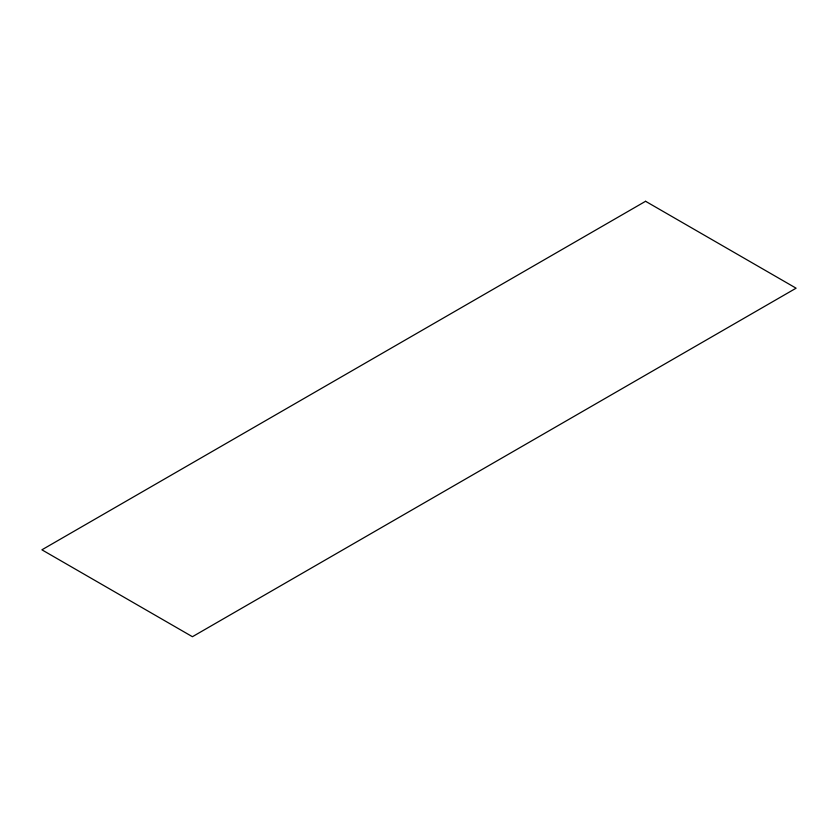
<?xml version="1.0" encoding="UTF-8"?>
<svg xmlns="http://www.w3.org/2000/svg" width="838" height="838" viewBox="0 0 838 838"><rect width="100%" height="100%" fill="white"/><g stroke="black" fill="none" stroke-linecap="round" stroke-linejoin="round"><path stroke-width="1.26" d="M645.574 201.288L41.9 549.812L192.426 636.712L796.1 288.188L645.574 201.288"/></g></svg>
